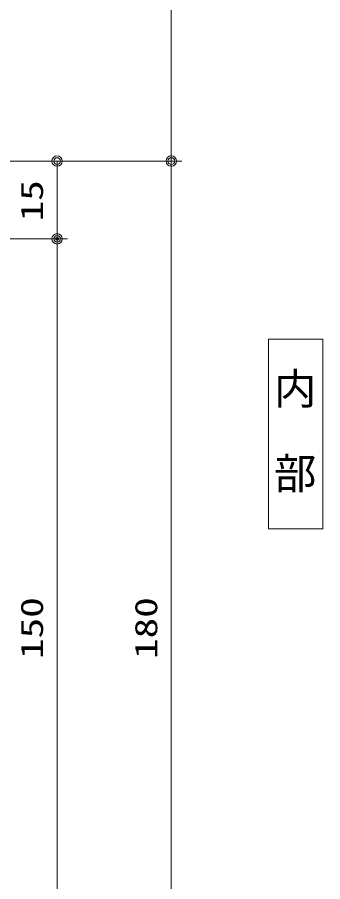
# Model space of a CAD drawing. Units: millimetres on the paper. Extents: x -395 to 395, y -281 to 281.
# Drawn here: x -116.9 to -58, y -51.9 to 114.8 of the extents above; entities that cross this region are included whole.
import ezdxf
from ezdxf.enums import TextEntityAlignment as Align

# ---------------------------------------------------------------- set-up
doc = ezdxf.new("R2010")
doc.units = ezdxf.units.MM
doc.header["$PDMODE"] = 32
doc.header["$PDSIZE"] = 0.5
for name, color, linetype, lineweight in [('0-2_USERZ', 3, 'Continuous', 9), ('0-5_0', 7, 'Continuous', 9), ('0-A_USER1', 4, 'Continuous', 9), ('0-B_SUNPOU', 3, 'Continuous', 9)]:
    doc.layers.add(name, color=color, linetype=linetype, lineweight=lineweight)
doc.layers.add('0-6_DEFPOINTS', color=1, linetype='Continuous')
doc.styles.add('@ＭＳ ゴシック', font='')
doc.styles.add('ＭＳ ゴシック', font='')
doc.styles.get('@ＭＳ ゴシック').set_extended_font_data('@MS Gothic')
doc.styles.get('ＭＳ ゴシック').set_extended_font_data('MS Gothic')

# ---------------------------------------------------------------- blocks, each defined once
blk = doc.blocks.new('NAIBU_H')
at = {"layer": '0-A_USER1'}
blk.add_lwpolyline([(-5.22, -18.32), (5.22, -18.32), (5.22, 18.32), (-5.22, 18.32)], close=True, dxfattribs=at)
at = {"layer": '0-A_USER1', "style": '@ＭＳ ゴシック'}
blk.add_text('内\u3000部', height=5.99, rotation=270, dxfattribs=at).set_placement((-4.987, 12.92), align=Align.BOTTOM_LEFT)
blk = doc.blocks.new('DOT1')
at = {"layer": '0-5_0'}
blk.add_line((0, 0), (-1, 0), dxfattribs=at)
for radius in [0.5, 0.325]:
    blk.add_circle((0, 0), radius, dxfattribs=at)

msp = doc.modelspace()

# ---------------------------------------------------------------- linework, layer by layer
at = {"layer": '0-2_USERZ'}
for p, q in [((-173.266, 87.093), (-85.202, 87.093)), ((-153.266, 87.093), (-107.236, 87.093)), ((-109.236, 85.093), (-109.236, 74.093)), ((-87.202, 85.093), (-87.202, -90.911)), ((-153.266, 72.093), (-107.236, 72.093)), ((-153.266, 72.093), (-107.236, 72.093)), ((-109.236, 70.093), (-109.236, -75.911))]:
    msp.add_line(p, q, dxfattribs=at)
at = {"layer": '0-6_DEFPOINTS'}
msp.add_point((-109.236, 72.093), dxfattribs=at)
at = {"layer": '0-B_SUNPOU'}
for p, q in [((-87.202, 89.093), (-87.202, 243.927)), ((-137.685, 87.093), (-85.202, 87.093))]:
    msp.add_line(p, q, dxfattribs=at)

# ---------------------------------------------------------------- block references
at = {"layer": '0-2_USERZ', "xscale": 2, "yscale": 2}
for p, rotation in [((-109.236, 87.093), 90), ((-87.202, 87.093), 90), ((-109.236, 72.093), 270), ((-109.236, 72.093), 90)]:
    msp.add_blockref('DOT1', p, dxfattribs=dict(at, rotation=rotation))
at = {"layer": '0-A_USER1'}
msp.add_blockref('NAIBU_H', (-63.22, 34.433), dxfattribs=at)
at = {"layer": '0-B_SUNPOU', "xscale": 2, "yscale": 2, "rotation": 270}
msp.add_blockref('DOT1', (-87.202, 87.093), dxfattribs=at)

# ---------------------------------------------------------------- texts
at = {"layer": '0-2_USERZ', "style": 'ＭＳ ゴシック', "width": 1.35}
for s, p in [('15', (-110.653, 75.447)), ('150', (-110.653, -8.984)), ('180', (-88.619, -8.984))]:
    msp.add_text(s, height=4.333, rotation=90, dxfattribs=at).set_placement(p, align=Align.BOTTOM_LEFT)

doc.saveas('drawing.dxf')
